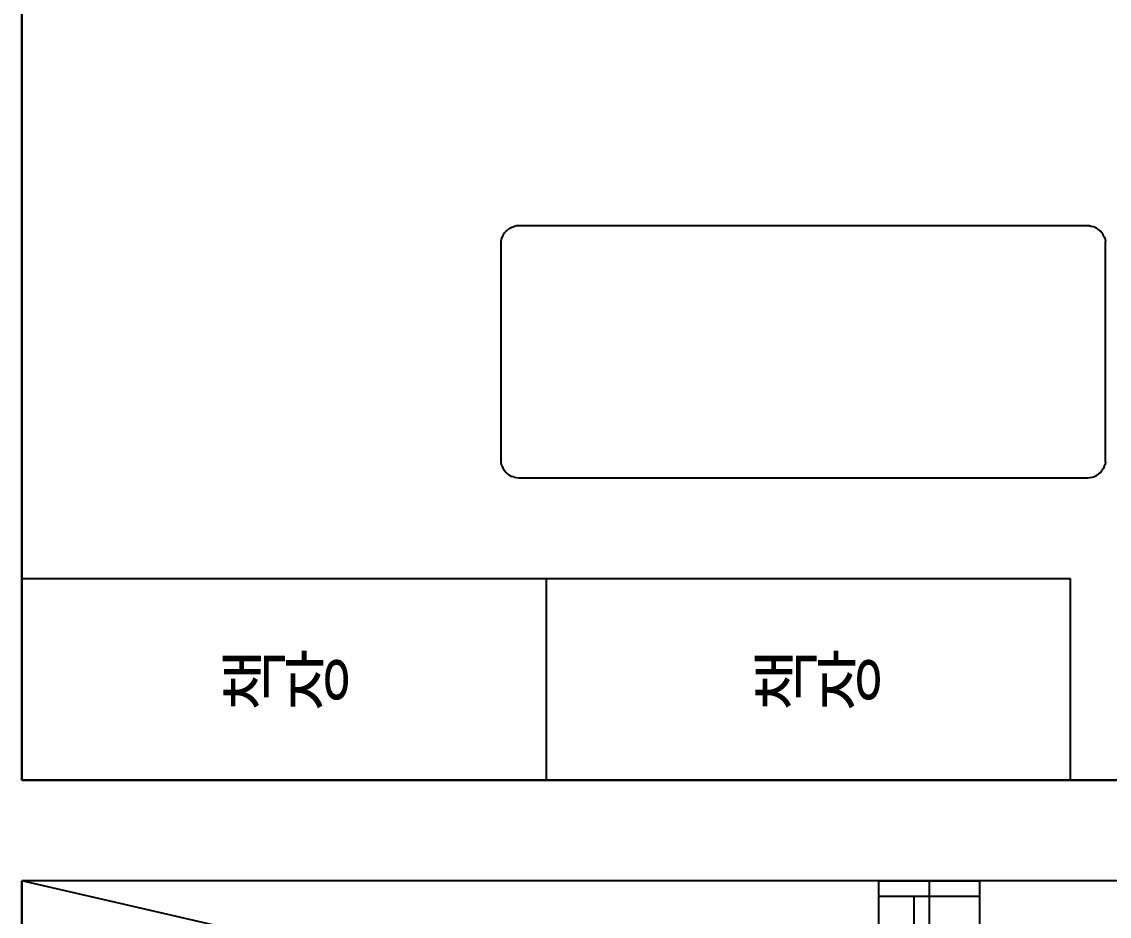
# Model space of a CAD drawing. Header units: millimetres. Extents: x -41292 to 298682, y -22072 to 33155.
# Drawn here: x 25345 to 27502, y -6839 to -5065 of the extents above; entities that cross this region are included whole.
import ezdxf

# ---------------------------------------------------------------- set-up
doc = ezdxf.new("R2010")
doc.units = ezdxf.units.MM
for name, color, linetype in [('0-ELC TEXT', 7, 'Continuous'), ('벽1', 2, 'Continuous'), ('창호', 4, 'Continuous'), ('틀', 8, 'Continuous')]:
    doc.layers.add(name, color=color, linetype=linetype)
doc.styles.add('코레일둥고', font='@Microsoft JhengHei Light.ttf')

# ---------------------------------------------------------------- blocks, each defined once
blk = doc.blocks.new('rmfnasesx')
for p, q in [((52807.9, 10499), (52807.9, 9343)), ((53768.5, 10032.5), (53765.4, 10029)), ((53768.5, 10032.5), (53772, 10035.6)), ((53775.9, 10038.2), (53772, 10035.6)), ((53775.9, 10038.2), (53780.1, 10040.3)), ((53780.1, 10040.3), (53784.6, 10041.8)), ((53789.2, 10042.7), (53784.6, 10041.8)), ((53793.9, 10043), (53789.2, 10042.7)), ((54922, 10043), (53793.9, 10043)), ((54926.7, 10042.7), (54922, 10043)), ((54926.7, 10042.7), (54931.3, 10041.8)), ((54935.8, 10040.3), (54931.3, 10041.8)), ((54940, 10038.2), (54935.8, 10040.3)), ((54943.9, 10035.6), (54940, 10038.2)), ((54947.4, 10032.5), (54943.9, 10035.6)), ((54950.5, 10029), (54947.4, 10032.5)), ((53758.3, 10011.8), (53757.9, 10007.1)), ((53759.2, 10016.4), (53758.3, 10011.8)), ((53760.7, 10020.9), (53759.2, 10016.4)), ((53762.8, 10025.1), (53760.7, 10020.9)), ((53765.4, 10029), (53762.8, 10025.1)), ((54953.1, 10025.1), (54950.5, 10029)), ((54955.2, 10020.9), (54953.1, 10025.1)), ((54955.2, 10020.9), (54956.7, 10016.4)), ((54956.7, 10016.4), (54957.6, 10011.8)), ((54957.9, 10007.1), (54957.6, 10011.8)), ((53757.9, 10007.1), (53757.9, 9578.9)), ((54957.9, 9578.9), (54957.9, 10007.1)), ((53757.9, 9578.9), (53758.3, 9574.2)), ((54957.6, 9574.2), (54957.9, 9578.9)), ((53758.3, 9574.2), (53759.2, 9569.6)), ((53759.2, 9569.6), (53760.7, 9565.2)), ((53760.7, 9565.2), (53762.8, 9561)), ((53762.8, 9561), (53765.4, 9557.1)), ((53765.4, 9557.1), (53768.5, 9553.5)), ((54947.4, 9553.5), (54950.5, 9557.1)), ((54953.1, 9561), (54950.5, 9557.1)), ((54955.2, 9565.2), (54953.1, 9561)), ((54955.2, 9565.2), (54956.7, 9569.6)), ((54957.6, 9574.2), (54956.7, 9569.6)), ((53768.5, 9553.5), (53772, 9550.4)), ((53772, 9550.4), (53775.9, 9547.8)), ((53775.9, 9547.8), (53780.1, 9545.7)), ((53784.6, 9544.2), (53780.1, 9545.7)), ((53784.6, 9544.2), (53789.2, 9543.3)), ((53789.2, 9543.3), (53793.9, 9543)), ((53793.9, 9543), (54922, 9543)), ((54922, 9543), (54926.7, 9543.3)), ((54926.7, 9543.3), (54931.3, 9544.2)), ((54931.3, 9544.2), (54935.8, 9545.7)), ((54935.8, 9545.7), (54940, 9547.8)), ((54940, 9547.8), (54943.9, 9550.4)), ((54943.9, 9550.4), (54947.4, 9553.5)), ((52807.9, 9343), (52807.9, 8943)), ((52807.9, 9343), (53847.9, 9343)), ((53847.9, 9343), (53847.9, 8943)), ((53847.9, 9343), (54887.9, 9343)), ((54887.9, 8943), (54887.9, 9343)), ((52807.9, 8943), (53847.9, 8943)), ((53847.9, 8943), (54887.9, 8943)), ((54887.9, 8943), (55057.9, 8943)), ((52807.9, 8743), (52807.9, 8353)), ((54507.9, 8743), (52807.9, 8743)), ((54607.9, 8743), (54507.9, 8743)), ((54507.9, 8353), (54507.9, 8743)), ((55087.9, 8743), (54607.9, 8743)), ((54607.9, 8743), (54607.9, 8263))]:
    blk.add_line(p, q)

msp = doc.modelspace()

# ---------------------------------------------------------------- linework, layer by layer
at = {"layer": '벽1'}
for p, q in [((25344.67, -6569.42), (25344.67, -1899.42)), ((27544.67, -6569.42), (25344.67, -6569.42)), ((27044.67, -6769.42), (25344.67, -6769.42)), ((25344.67, -7159.42), (25344.67, -6769.42)), ((27244.67, -6769.42), (27044.67, -6769.42)), ((27544.67, -6769.42), (27244.67, -6769.42))]:
    msp.add_line(p, q, dxfattribs=at)
at = {"layer": '창호'}
msp.add_line((27044.67, -7159.42), (25344.67, -6769.42), dxfattribs=at)
at = {"layer": '틀'}
for p, q in [((27044.67, -8299.42), (27044.67, -6769.42)), ((27044.67, -6769.42), (27244.67, -6769.42)), ((27244.67, -6769.42), (27244.67, -8299.42)), ((27044.67, -6799.42), (27244.67, -6799.42))]:
    msp.add_line(p, q, dxfattribs=at)
msp.add_lwpolyline([(27144.67, -6859.42), (27114.67, -6859.42), (27114.67, -6799.42), (27144.67, -6799.42)], close=True, dxfattribs=at)

# ---------------------------------------------------------------- block references
msp.add_blockref('rmfnasesx', (-27463.27, -15512.43))

# ---------------------------------------------------------------- texts
at = {"layer": '0-ELC TEXT', "style": '코레일둥고'}
for p in [(25736.01, -6416.95), (26791.05, -6416.95)]:
    msp.add_text('책장', height=100, dxfattribs=at).set_placement(p)

doc.saveas('drawing.dxf')
